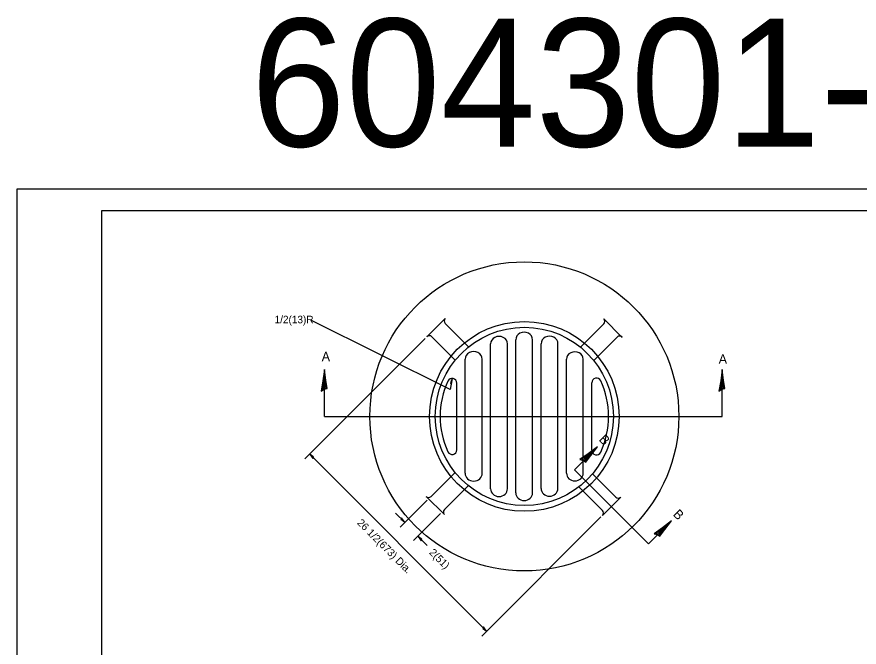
# Model space of a CAD drawing. Extents: x 116921 to 126621, y 61351 to 76334.
# Drawn here: x 124921 to 125910, y 67313 to 68053 of the extents above; entities that cross this region are included whole.
import ezdxf

# ---------------------------------------------------------------- set-up
doc = ezdxf.new("R2010")
doc.units = 0
for name, color, linetype in [('Default', 7, 'Continuous'), ('Sheets_50 Reference Boundary', 7, 'Continuous'), ('Sheets_General Details', 7, 'Continuous'), ('Sheets_Printer Plotting Border', 7, 'Continuous')]:
    doc.layers.add(name, color=color, linetype=linetype)

msp = doc.modelspace()

# ---------------------------------------------------------------- linework, layer by layer
at = {"layer": 'Default'}
for points in [[(125281.98, 67615.58), (125285.43, 67616.37), (125283.93, 67626.13), (125282.31, 67638.73), (125280.48, 67625.3), (125278.41, 67613.53), (125281.98, 67615.58), (125284.26, 67616.63), (125282.3, 67630.26), (125279.68, 67615.35), (125282.62, 67617.56), (125282.22, 67623.83), (125281.3, 67617.81)], [(125749.3, 67615.58), (125752.75, 67616.37), (125751.25, 67626.13), (125749.64, 67638.73), (125747.8, 67625.3), (125745.73, 67613.53), (125749.3, 67615.58), (125751.58, 67616.63), (125749.63, 67630.26), (125747.01, 67615.35), (125749.94, 67617.56), (125749.55, 67623.83), (125748.62, 67617.81)], [(125431.14, 67622.73), (125432.02, 67622.78), (125432.07, 67625.25), (125432.2, 67628.42), (125431.18, 67625.19), (125430.17, 67622.37), (125431.14, 67622.73), (125431.74, 67622.89), (125431.84, 67626.33), (125430.56, 67622.77), (125431.38, 67623.19), (125431.55, 67624.75), (125431.06, 67623.31)], [(125586.43, 67531.93), (125589.43, 67530.05), (125595.27, 67538.01), (125603.03, 67548.05), (125592.24, 67539.86), (125582.45, 67533), (125586.43, 67531.93), (125588.78, 67531.05), (125597.04, 67542.08), (125584.64, 67533.38), (125588.28, 67532.87), (125592.44, 67537.59), (125587.52, 67533.98)], [(125268.89, 67535.33), (125269.36, 67536.08), (125267.37, 67537.54), (125264.86, 67539.48), (125266.91, 67536.78), (125268.62, 67534.33), (125268.89, 67535.33), (125269.11, 67535.92), (125266.36, 67537.98), (125268.53, 67534.88), (125268.66, 67535.79), (125267.48, 67536.83), (125268.38, 67535.6)], [(125372.64, 67463.53), (125372.16, 67462.78), (125374.16, 67461.32), (125376.67, 67459.38), (125374.62, 67462.08), (125372.9, 67464.52), (125372.64, 67463.53), (125372.42, 67462.94), (125375.17, 67460.88), (125373, 67463.98), (125372.87, 67463.07), (125374.05, 67462.03), (125373.15, 67463.26)], [(125673.47, 67444.89), (125676.46, 67443), (125682.31, 67450.97), (125690.07, 67461.01), (125679.27, 67452.82), (125669.48, 67445.96), (125673.47, 67444.89), (125675.82, 67444.01), (125684.07, 67455.04), (125671.67, 67446.34), (125675.31, 67445.83), (125679.47, 67450.55), (125674.55, 67446.94)], [(125396.22, 67438.65), (125396.69, 67439.4), (125394.7, 67440.86), (125392.19, 67442.8), (125394.23, 67440.1), (125395.95, 67437.66), (125396.22, 67438.65), (125396.44, 67439.24), (125393.68, 67441.3), (125395.85, 67438.2), (125395.98, 67439.11), (125394.8, 67440.15), (125395.7, 67438.92)], [(125468.73, 67335.62), (125468.26, 67334.87), (125470.25, 67333.41), (125472.76, 67331.47), (125470.72, 67334.17), (125469, 67336.62), (125468.73, 67335.62), (125468.51, 67335.03), (125471.27, 67332.97), (125469.1, 67336.07), (125468.97, 67335.16), (125470.15, 67334.12), (125469.25, 67335.35)]]:
    msp.add_lwpolyline(points, dxfattribs=at)
at = {"layer": 'Sheets_50 Reference Boundary'}
msp.add_lwpolyline([(125020.81, 67825.58), (126595.81, 67825.58), (126595.81, 66825.59), (125020.81, 66825.59)], close=True, dxfattribs=at)
at = {"layer": 'Sheets_General Details'}
for p, q in [((126620.81, 67850.59), (124920.81, 67850.59)), ((124920.81, 67850.59), (124920.81, 66750.59)), ((125429.93, 67615.22), (125266.14, 67696.62)), ((125424.13, 67698.75), (125402.64, 67677.26)), ((125424.13, 67698.75), (125424.03, 67698.65)), ((125451.55, 67665.3), (125424.03, 67692.82)), ((125610.42, 67692.39), (125583.01, 67664.99)), ((125610.42, 67698.22), (125610.32, 67698.32)), ((125610.32, 67698.32), (125631.81, 67676.83)), ((125400.73, 67675.35), (125259.23, 67533.85)), ((125435.94, 67649.78), (125408.47, 67677.26)), ((125507.07, 67676.72), (125507.07, 67676.72)), ((125507.07, 67493.95), (125507.07, 67673.61)), ((125526.68, 67676.76), (125526.68, 67676.76)), ((125526.68, 67493.95), (125526.68, 67673.61)), ((125625.98, 67676.83), (125598.56, 67649.4)), ((125631.81, 67676.83), (125631.91, 67676.73)), ((125477.41, 67668.93), (125477.41, 67668.93)), ((125477.41, 67498.79), (125477.41, 67668.93)), ((125497.27, 67498.79), (125497.27, 67668.93)), ((125536.74, 67499.25), (125536.74, 67669.01)), ((125556.58, 67669.01), (125556.58, 67669.01)), ((125556.58, 67499.25), (125556.58, 67669.01)), ((125591.09, 67657.71), (125591.09, 67657.71)), ((125447.51, 67516.97), (125447.51, 67650.9)), ((125447.51, 67648.64), (125447.51, 67648.64)), ((125467.6, 67516.97), (125467.6, 67650.9)), ((125566.64, 67516.91), (125566.64, 67650.91)), ((125586.24, 67516.91), (125586.24, 67650.91)), ((125586.24, 67649.07), (125586.24, 67649.07)), ((125282.32, 67583.72), (125282.32, 67638.72)), ((125749.64, 67583.72), (125749.64, 67638.72)), ((125432.2, 67628.42), (125429.93, 67615.22)), ((125437.7, 67544.53), (125437.7, 67622.92)), ((125596.29, 67544.12), (125596.29, 67623.32)), ((125282.32, 67583.72), (125749.64, 67583.72)), ((125418.09, 67583.72), (125418.09, 67583.72)), ((125418.09, 67583.71), (125418.09, 67583.71)), ((125427.99, 67583.72), (125427.99, 67583.72)), ((125437.89, 67583.72), (125437.89, 67583.72)), ((125447.79, 67583.72), (125447.79, 67583.72)), ((125457.69, 67583.72), (125457.69, 67583.72)), ((125467.59, 67583.72), (125467.59, 67583.72)), ((125477.49, 67583.72), (125477.49, 67583.72)), ((125487.39, 67583.72), (125487.39, 67583.72)), ((125497.29, 67583.72), (125497.29, 67583.72)), ((125507.19, 67583.72), (125507.19, 67583.72)), ((125517.09, 67583.72), (125517.09, 67583.72)), ((125526.99, 67583.72), (125526.99, 67583.72)), ((125536.89, 67583.72), (125536.89, 67583.72)), ((125556.69, 67583.72), (125556.69, 67583.72)), ((125566.59, 67583.72), (125566.59, 67583.72)), ((125576.49, 67583.72), (125576.49, 67583.72)), ((125586.39, 67583.72), (125586.39, 67583.72)), ((125596.29, 67583.72), (125596.29, 67583.72)), ((125606.19, 67583.72), (125606.19, 67583.72)), ((125616.08, 67583.71), (125616.08, 67583.71)), ((125616.09, 67583.72), (125616.09, 67583.72)), ((125576.05, 67521.07), (125603.03, 67548.05)), ((125264.86, 67539.48), (125472.76, 67331.47)), ((125435.69, 67517.98), (125407.54, 67489.83)), ((125663.08, 67434.02), (125576.05, 67521.07)), ((125624.52, 67488.97), (125597.15, 67516.34)), ((125451.25, 67502.39), (125423.12, 67474.26)), ((125608.94, 67473.4), (125581.28, 67501.07)), ((125403.04, 67485.33), (125371.34, 67453.63)), ((125423.12, 67468.43), (125401.71, 67489.83)), ((125630.44, 67489.07), (125608.94, 67467.57)), ((125630.44, 67489.07), (125630.35, 67488.97)), ((125365.83, 67470.22), (125376.67, 67459.38)), ((125418.55, 67469.7), (125386.91, 67438.05)), ((125467.13, 67325.84), (125607.01, 67465.65)), ((125611.6, 67472.09), (125611.53, 67472.02)), ((125663.08, 67434.02), (125690.07, 67461.01)), ((125392.19, 67442.8), (125403.02, 67431.96))]:
    msp.add_line(p, q, dxfattribs=at)
msp.add_lwpolyline([(125020.81, 67825.59), (126595.81, 67825.59), (126595.81, 66775.59), (125020.81, 66775.59)], close=True, dxfattribs=at)
for radius in [181.5, 111.38, 104.64]:
    msp.add_circle((125517.09, 67583.72), radius, dxfattribs=at)
for centre, radius, start, end in [((125426.95, 67695.74), 4.13, 135, 225), ((125607.5, 67695.31), 4.13, 315, 45), ((125405.55, 67674.34), 4.13, 45, 135), ((125628.9, 67673.91), 4.13, 45, 135), ((125517.1, 67583.72), 99.01, 155.21591, 204.78408), ((125432.2, 67622.92), 5.5, 0, 155.21433), ((125601.79, 67623.32), 5.5, 25.05762, 180), ((125517.07, 67583.72), 99.02, 334.94557, 25.05445), ((125432.2, 67544.53), 5.5, 204.78567, 0), ((125601.79, 67544.12), 5.5, 180, 334.94238), ((125404.63, 67492.75), 4.13, 225, 315), ((125627.43, 67491.89), 4.13, 225, 315), ((125426.03, 67471.35), 4.13, 135, 225), ((125606.03, 67470.49), 4.13, 315, 45)]:
    msp.add_arc(centre, radius, start, end, dxfattribs=at)
for centre, major_axis, ratio, start_param, end_param in [((125516.87, 67673.62), (9.8, 0), 0.925941, 0, 3.141593), ((125487.34, 67668.93), (9.93, 0), 0.880909, 0, 3.141593), ((125546.66, 67669.01), (9.92, 0), 0.899237, 0, 3.141593), ((125457.55, 67650.9), (10.05, 0), 0.881274, 0, 3.141593), ((125576.44, 67650.91), (9.8, 0), 0.887861, 0, 3.141593), ((125457.55, 67516.98), (10.05, 0), 0.914127, 3.141593, 6.283185), ((125576.44, 67516.91), (9.8, 0), 0.907716, 3.141593, 6.283185), ((125487.34, 67498.79), (9.93, 0), 0.919786, 3.141593, 6.283185), ((125516.88, 67493.95), (9.81, 0), 0.919447, 3.141593, 6.283185), ((125546.66, 67499.25), (9.92, 0), 0.925996, 3.141593, 6.283185)]:
    msp.add_ellipse(centre, major_axis=major_axis, ratio=ratio, start_param=start_param, end_param=end_param, dxfattribs=at)
at = {"layer": 'Sheets_Printer Plotting Border'}
msp.add_lwpolyline([(124920.81, 66750.59), (126620.81, 66750.59), (126620.81, 67850.59), (124920.81, 67850.59)], close=True, dxfattribs=at)

# ---------------------------------------------------------------- texts
at = {"layer": 'Sheets_General Details'}
for s, height, p in [('604301-D4', 150, (125195.61, 67900.59)), ('1/2(13)R', 8.8, (125223.65, 67693.09)), ('A', 11, (125278.99, 67648.54)), ('A', 11, (125745.42, 67645.64))]:
    msp.add_text(s, height=height, dxfattribs=at).set_placement(p)
for s, height, p in [('B', 11, (125604.01, 67555.82)), ('B', 11, (125690.99, 67468.1)), ('26 1/2(673) Dia.', 8.8, (125319.96, 67458.08)), ('2(51)', 8.8, (125404.68, 67423.15))]:
    msp.add_text(s, height=height, rotation=315, dxfattribs=at).set_placement(p)

doc.saveas('drawing.dxf')
